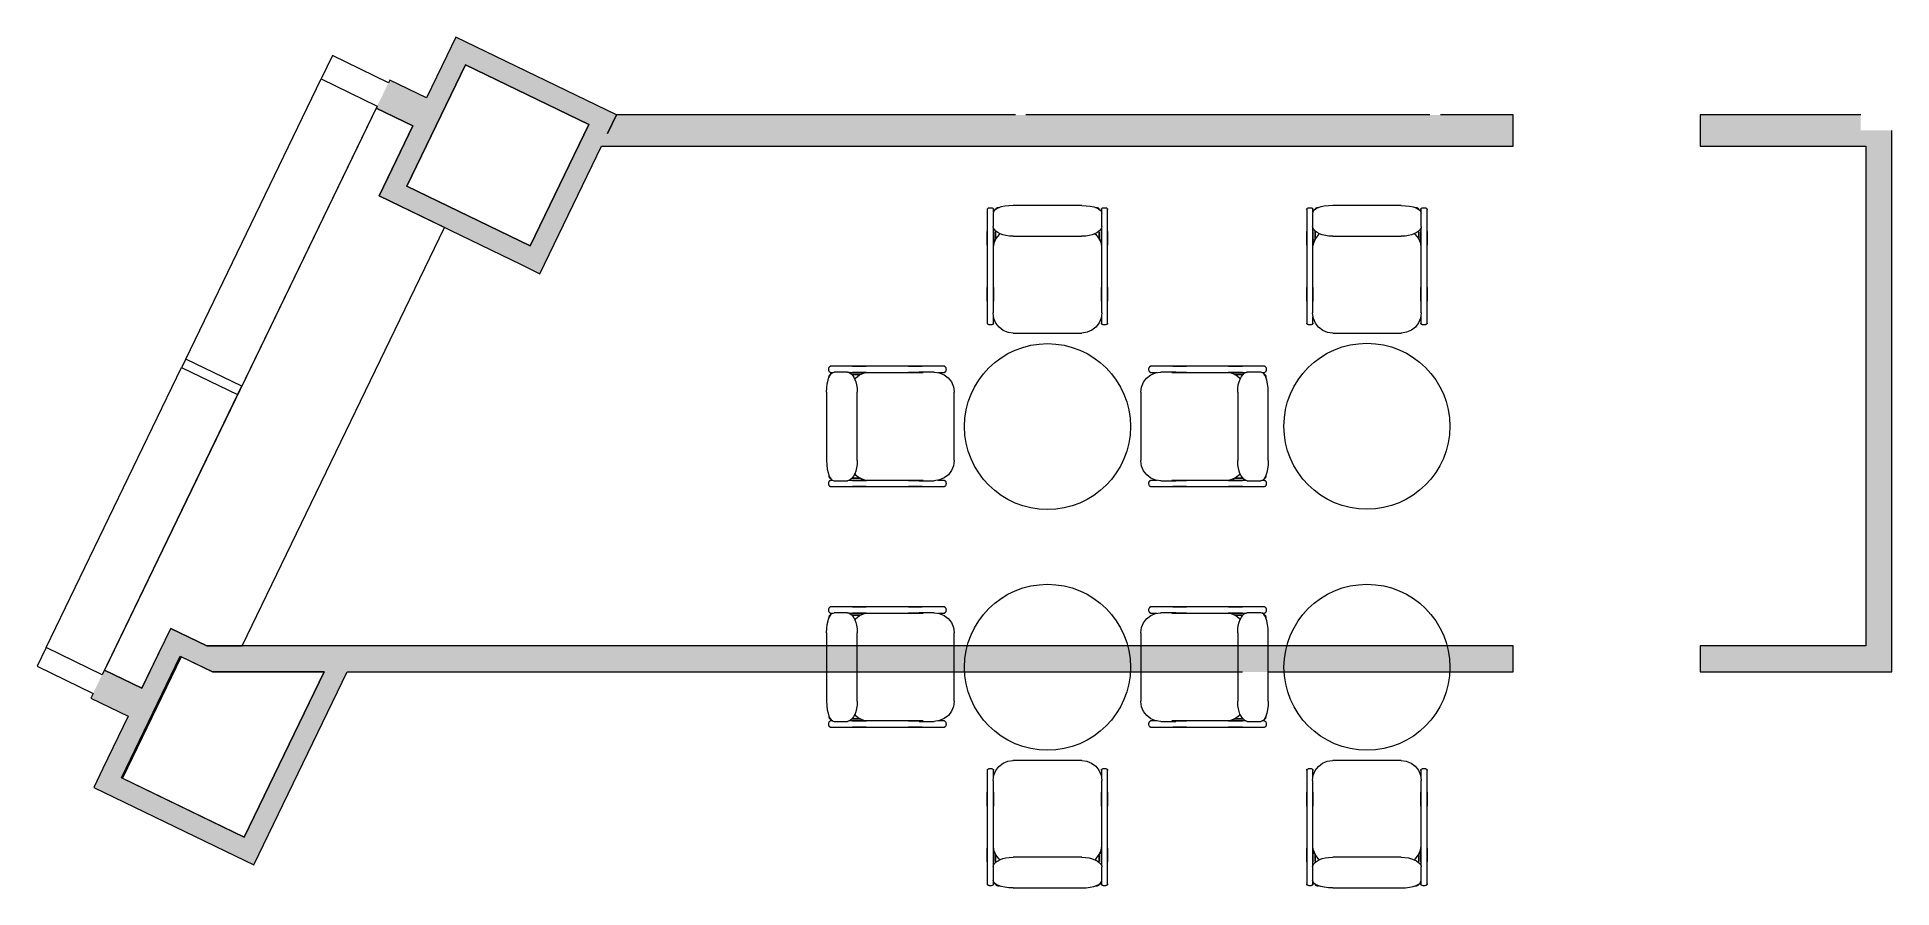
# Model space of a CAD drawing. Header units: millimetres. Extents: x 16031 to 24972, y 48736 to 52837.
import ezdxf

# ---------------------------------------------------------------- set-up
doc = ezdxf.new("R2010")
doc.units = ezdxf.units.MM
doc.layers.add('АР_Офисная мебель', color=250, linetype='Continuous', lineweight=9)
doc.layers.add('АР_Стены', color=7, linetype='Continuous', lineweight=9)
doc.layers.add('АР_Стены_Заливка', color=252, linetype='Continuous', lineweight=9, true_color=0x939598)

# ---------------------------------------------------------------- blocks, each defined once
blk = doc.blocks.new('Стены 6 - Стены 6-1418613-ОФ_Этаж31_Экспорт_0_АР')
at = {"layer": 'АР_Стены'}
for p, q in [((-27349.3, 14567.2), (-28659.7, 11858.7)), ((-27172.5, 14481.6), (-27349.3, 14567.2)), ((-27335.8, 14144.1), (-27172.5, 14481.6)), ((-27020.1, 13991.4), (-27335.8, 14144.1)), ((-27995.8, 11974.8), (-27020.1, 13991.4)), ((-28479.3, 11771.4), (-28340.2, 12058.8)), ((-28340.2, 12058.8), (-28166.5, 11974.8)), ((-28166.5, 11974.8), (-27995.8, 11974.8)), ((-28659.7, 11858.7), (-28479.3, 11771.4))]:
    blk.add_line(p, q, dxfattribs=at)
blk = doc.blocks.new('Стул_Офис_ИЗО_Черный')
at = {"layer": 'АР_Офисная мебель'}
for p, q in [((-290, 0), (-290, -107.1)), ((-289.8, -1.2), (-290, 0)), ((-260, 0), (-260.2, -1.2)), ((-260, -12.8), (-260, 0)), ((165, 17.8), (-165, 17.8)), ((260, 0), (260, -13.1)), ((290, -107.1), (290, 0)), ((-261.8, -18.5), (-261.8, -83.4)), ((-260, -107.1), (-260, -88.7)), ((260.2, -1.2), (260, 0)), ((260, -88.7), (260, -107.1)), ((261.8, -83.4), (261.8, -18.5)), ((290, 0), (289.8, -1.2)), ((-290, -173.3), (-290, -376.7)), ((-252, -149), (-260, -149)), ((-260, -376.7), (-260, -173.3)), ((-250, -103.6), (-250, -110.7)), ((-165, -129.9), (165, -129.9)), ((250, -110.7), (250, -103.7)), ((260, -149), (252.2, -149)), ((260, -173.3), (260, -376.7)), ((290, -376.7), (290, -173.3)), ((-290, -442.9), (-290, -550)), ((-261.8, -428), (-261.8, -500)), ((-260, -447.5), (-260, -442.9)), ((260, -442.9), (260, -447.6)), ((261.8, -500), (261.8, -427.7)), ((290, -550), (290, -442.9)), ((-260, -550), (-260, -518.2)), ((260, -517.8), (260, -550)), ((-290, -550), (-289.8, -548.8)), ((-260.2, -548.8), (-260, -550)), ((-165, -596.8), (165, -596.8)), ((260, -550), (260.2, -548.8)), ((289.8, -548.8), (290, -550))]:
    blk.add_line(p, q, dxfattribs=at)
at = {"layer": 'АР_Офисная мебель', "flags": 128}
for points in [[(-290, 0), (-289.7, 1.4), (-289, 2.8), (-287.8, 4.1), (-286.1, 5.2), (-284, 6.2), (-281.7, 7), (-279.1, 7.5), (-276.4, 7.7), (-273.6, 7.7), (-270.9, 7.5), (-268.3, 7), (-266, 6.2), (-263.9, 5.2), (-262.2, 4.1), (-261, 2.8), (-260.3, 1.4), (-260, 0)], [(-165, 17.8), (-185.9, 17), (-205.6, 14.6), (-222.8, 11), (-236.8, 6.4), (-247.3, 1.3), (-254.5, -3.9), (-259, -9.2), (-261.8, -18.5)], [(-233.6, 7.5), (-236.4, 7.5), (-239.1, 7.3), (-241.7, 6.8), (-244, 6), (-246.1, 5.1), (-247.8, 4), (-249, 2.7), (-249.7, 1.4), (-250, 0)], [(165, 17.8), (185.9, 17), (205.6, 14.6), (222.8, 11), (236.8, 6.4), (247.3, 1.3), (254.5, -3.9), (259, -9.2), (261.8, -18.5)], [(250, 0), (249.7, 1.4), (249, 2.7), (247.8, 4), (246.1, 5.1), (244, 6), (241.7, 6.8), (239.1, 7.3), (236.4, 7.5), (233.6, 7.5)], [(260, 0), (260.3, 1.4), (261, 2.8), (262.2, 4.1), (263.9, 5.2), (266, 6.2), (268.3, 7), (270.9, 7.5), (273.6, 7.7), (276.4, 7.7), (279.1, 7.5), (281.7, 7), (284, 6.2), (286.1, 5.2), (287.8, 4.1), (289, 2.8), (289.7, 1.4), (290, 0)], [(-165, -129.9), (-183.2, -129.1), (-200.4, -126.7), (-215.6, -123), (-228.5, -118.1), (-239.8, -111.9), (-249.4, -104.8), (-256, -98), (-259.9, -91.7), (-261.4, -87.2), (-261.8, -83.4)], [(261.8, -83.4), (260.9, -88.9), (258.3, -94.6), (253.6, -100.8), (246.7, -107.1), (237.5, -113.4), (226.8, -118.8), (215, -123.2), (201.1, -126.6), (185, -128.9), (165, -129.9)], [(-290, -173.3), (-290, -151), (-290, -131.1), (-290, -115.9), (-290, -107.1)], [(-290, -107.1), (-290, -115.9), (-290, -131.1), (-290, -151), (-290, -173.3)], [(-260, -107.1), (-260, -115.9), (-260, -131.1), (-260, -151), (-260, -173.3)], [(-260, -173.3), (-260, -151), (-260, -131.1), (-260, -115.9), (-260, -107.1)], [(-228.6, -117.8), (-233, -121.1), (-248.4, -140.9), (-258.2, -164), (-260, -176.4)], [(-250, -144.7), (-250, -132.5), (-250, -119.1), (-250, -110.7)], [(-250, -110.7), (-250, -119.1), (-250, -132.5), (-250, -144.7)], [(228.6, -117.8), (233, -121.1), (248.4, -140.9), (258.2, -164), (260, -176.4)], [(250, -110.7), (250, -119.1), (250, -132.5), (250, -144.5)], [(250, -144.5), (250, -132.5), (250, -119.1), (250, -110.7)], [(260, -107.1), (260, -115.9), (260, -131.1), (260, -151), (260, -173.3)], [(260, -173.3), (260, -151), (260, -131.1), (260, -115.9), (260, -107.1)], [(290, -173.3), (290, -151), (290, -131.1), (290, -115.9), (290, -107.1)], [(290, -107.1), (290, -115.9), (290, -131.1), (290, -151), (290, -173.3)], [(-290, -442.9), (-290, -434.1), (-290, -418.9), (-290, -399), (-290, -376.7)], [(-290, -376.7), (-290, -399), (-290, -418.9), (-290, -434.1), (-290, -442.9)], [(-260, -376.7), (-260, -399), (-260, -418.9), (-260, -434.1), (-260, -442.9)], [(-260, -442.9), (-260, -434.1), (-260, -418.9), (-260, -399), (-260, -376.7)], [(260, -376.7), (260, -399), (260, -418.9), (260, -434.1), (260, -442.9)], [(260, -442.9), (260, -434.1), (260, -418.9), (260, -399), (260, -376.7)], [(290, -442.9), (290, -434.1), (290, -418.9), (290, -399), (290, -376.7)], [(290, -376.7), (290, -399), (290, -418.9), (290, -434.1), (290, -442.9)], [(-165, -596.8), (-189.9, -593.5), (-213, -584), (-233, -568.9), (-248.4, -549.1), (-258.2, -526), (-261.8, -501.2), (-261.8, -500)], [(261.8, -500), (258.5, -524.9), (249, -548), (233.9, -568), (214.1, -583.4), (191, -593.2), (166.2, -596.8), (165, -596.8)], [(-260, -550), (-260.3, -551.4), (-261, -552.8), (-262.2, -554.1), (-263.9, -555.2), (-266, -556.2), (-268.3, -557), (-270.9, -557.5), (-273.6, -557.7), (-276.4, -557.7), (-279.1, -557.5), (-281.7, -557), (-284, -556.2), (-286.1, -555.2), (-287.8, -554.1), (-289, -552.8), (-289.7, -551.4), (-290, -550)], [(290, -550), (289.7, -551.4), (289, -552.8), (287.8, -554.1), (286.1, -555.2), (284, -556.2), (281.7, -557), (279.1, -557.5), (276.4, -557.7), (273.6, -557.7), (270.9, -557.5), (268.3, -557), (266, -556.2), (263.9, -555.2), (262.2, -554.1), (261, -552.8), (260.3, -551.4), (260, -550)]]:
    blk.add_lwpolyline(points, dxfattribs=at)
blk = doc.blocks.new('Стол_Округлый_1')
at = {"layer": 'АР_Офисная мебель'}
blk.add_circle((0.2, -0.9), 400, dxfattribs=at)

msp = doc.modelspace()

# ---------------------------------------------------------------- hatches: boundary and pattern name
at = {"layer": 'АР_Стены_Заливка'}
for points in [[(18781.1, 52372), (18824.6, 52462), (18049.7, 52837), (18006.1, 52747), (18752.1, 52386)], [(17812.8, 52117.8), (18096.1, 52703.4), (18006.1, 52747), (17722.8, 52161.4), (17731.1, 52157.4)], [(17842.5, 52408.9), (17907.9, 52543.9), (17730.6, 52628.5), (17665.7, 52494.4), (17812.8, 52423.3)], [(18454.2, 51696.4), (18781.1, 52372), (18691.1, 52415.6), (18364.2, 51740), (18407.8, 51718.9)], [(24847.4, 49902), (24972.4, 49902), (24972.4, 52387), (24847.4, 52387), (24847.4, 51903.2)], [(18364.2, 51740), (18407.8, 51830), (17722.8, 52161.4), (17679.2, 52071.4), (18026.8, 51903.2)], [(17088.7, 49777), (17106.8, 49777), (16674.8, 49986.1), (16631.2, 49896), (16877.2, 49777), (16997.7, 49777)], [(16437.9, 49266.9), (16721.3, 49852.5), (16631.2, 49896), (16347.9, 49310.5), (16396.9, 49286.8)], [(16470.4, 49563.7), (16535.8, 49698.7), (16355.3, 49786), (16290, 49650.9), (16437.9, 49579.4)], [(17075.8, 48847.2), (17525.6, 49777), (17414.5, 49777), (16985.7, 48890.8), (17029.3, 48869.7)], [(16985.7, 48890.8), (17029.3, 48980.8), (16347.9, 49310.5), (16304.4, 49220.4), (16799.7, 48980.8)]]:
    msp.add_hatch(color=256, dxfattribs=at).paths.add_polyline_path(points, flags=0)
h = msp.add_hatch(color=256, dxfattribs=at)
h.paths.add_polyline_path([(24847.4, 52312), (24847.4, 52387), (24822.4, 52387), (24822.4, 52462), (24047.4, 52462), (24047.4, 52312), (24822.4, 52312)], flags=0)
h.paths.add_polyline_path([(19601.5, 52312), (23147.4, 52312), (23147.4, 52462), (18824.6, 52462), (18752.1, 52312), (19435, 52312)], flags=0)
h = msp.add_hatch(color=256, dxfattribs=at)
h.paths.add_polyline_path([(24972.4, 49777), (24972.4, 49807.8), (24972.4, 49827), (24972.4, 49902), (24047.4, 49902), (24047.4, 49777), (24847.4, 49777)])
h.paths.add_polyline_path([(23147.4, 49777), (23147.4, 49902), (16848.5, 49902), (17106.8, 49777), (22114.3, 49777)])

# ---------------------------------------------------------------- linework, layer by layer
at = {"layer": 'АР_Стены'}
for p, q in [((18049.7, 52837), (18006.1, 52747)), ((18824.6, 52462), (18049.7, 52837)), ((17455, 52747.7), (17400.6, 52635.2)), ((17725.1, 52617.1), (17455, 52747.7)), ((17812.8, 52117.8), (18096.1, 52703.4)), ((18006.1, 52747), (17907.9, 52543.9)), ((18096.1, 52703.4), (18691.1, 52415.6)), ((17400.6, 52635.2), (17670.6, 52504.6)), ((17731.1, 52629.4), (17725.1, 52617.1)), ((17907.9, 52543.9), (17731.1, 52629.4)), ((17670.6, 52504.6), (17665.7, 52494.4)), ((17665.7, 52494.4), (17842.5, 52408.9)), ((17842.5, 52408.9), (17722.8, 52161.4)), ((18691.1, 52415.6), (18407.8, 51830)), ((18824.6, 52462), (18781.1, 52372)), ((18781.1, 52372), (18824.6, 52462)), ((20747.2, 52462), (18824.6, 52462)), ((22745.6, 52462), (20797.2, 52462)), ((23147.4, 52462), (22795.6, 52462)), ((23147.4, 52312), (23147.4, 52462)), ((24822.4, 52462), (24047.4, 52462)), ((24047.4, 52462), (24047.4, 52312)), ((18454.2, 51696.4), (18752.1, 52312)), ((18752.1, 52312), (23147.4, 52312)), ((24047.4, 52312), (24847.4, 52312)), ((24847.4, 52312), (24847.4, 49902)), ((24972.4, 49902), (24972.4, 52387)), ((17722.8, 52161.4), (17679.2, 52071.4)), ((17679.2, 52071.4), (18364.2, 51740)), ((18407.8, 51830), (17812.8, 52117.8)), ((18364.2, 51740), (18454.2, 51696.4)), ((16747.3, 51285), (16727.7, 51244.4)), ((16727.7, 51244.4), (16997.7, 51113.7)), ((17017.4, 51154.3), (16747.3, 51285)), ((16997.7, 51113.7), (17017.4, 51154.3)), ((16674.8, 49986.1), (16631.2, 49896)), ((16848.5, 49902), (16674.8, 49986.1)), ((16074.4, 49894.1), (16030.8, 49804.1)), ((16344.4, 49763.5), (16074.4, 49894.1)), ((16631.2, 49896), (16535.8, 49698.7)), ((23147.4, 49902), (16848.5, 49902)), ((23147.4, 49777), (23147.4, 49902)), ((24847.4, 49902), (24047.4, 49902)), ((24047.4, 49902), (24047.4, 49777)), ((24972.4, 49777), (24972.4, 49902)), ((16437.9, 49266.9), (16721.3, 49852.5)), ((16721.3, 49852.5), (16877.2, 49777)), ((16030.8, 49804.1), (16300.9, 49673.4)), ((16355.3, 49786), (16344.4, 49763.5)), ((16535.8, 49698.7), (16355.3, 49786)), ((16877.2, 49777), (17106.8, 49777)), ((17414.5, 49777), (17029.3, 48980.8)), ((17075.8, 48847.2), (17525.6, 49777)), ((17106.8, 49777), (17414.5, 49777)), ((17525.6, 49777), (21842, 49777)), ((21967, 49777), (23147.4, 49777)), ((24047.4, 49777), (24972.4, 49777)), ((16300.9, 49673.4), (16290, 49650.9)), ((16290, 49650.9), (16470.4, 49563.7)), ((16470.4, 49563.7), (16347.9, 49310.5)), ((16347.9, 49310.5), (16304.4, 49220.4)), ((16304.4, 49220.4), (16985.7, 48890.8)), ((17029.3, 48980.8), (16437.9, 49266.9)), ((16985.7, 48890.8), (17075.8, 48847.2))]:
    msp.add_line(p, q, dxfattribs=at)
at = {"layer": 'АР_Стены_Заливка'}
for p, q in [((17725.1, 52617.1), (17455, 52747.7)), ((18096.1, 52703.4), (17812.8, 52117.8)), ((18691.1, 52415.6), (18096.1, 52703.4)), ((16747.3, 51285), (17400.6, 52635.2)), ((17400.6, 52635.2), (17670.6, 52504.6)), ((17670.6, 52504.6), (17017.4, 51154.3)), ((18407.8, 51830), (18691.1, 52415.6)), ((17812.8, 52117.8), (18407.8, 51830)), ((16074.4, 49894.1), (16727.7, 51244.4)), ((16727.7, 51244.4), (16997.7, 51113.7)), ((17017.4, 51154.3), (16747.3, 51285)), ((16997.7, 51113.7), (16344.4, 49763.5)), ((16344.4, 49763.5), (16074.4, 49894.1)), ((16725.8, 49850.3), (16442.4, 49264.7)), ((16877.2, 49777), (16725.8, 49850.3)), ((16030.8, 49804.1), (16300.9, 49673.4)), ((17414.5, 49777), (16877.2, 49777)), ((17029.3, 48980.8), (17414.5, 49777)), ((16442.4, 49264.7), (17029.3, 48980.8))]:
    msp.add_line(p, q, dxfattribs=at)

# ---------------------------------------------------------------- block references
at = {"layer": 'АР_Офисная мебель'}
for name, p in [('Стул_Офис_ИЗО_Черный', (20901.6, 52007)), ('Стул_Офис_ИЗО_Черный', (22441.6, 52007)), ('Стол_Округлый_1', (20901.6, 50960.3)), ('Стол_Округлый_1', (20901.6, 49800.3)), ('Стол_Округлый_1', (22441.6, 49800.3))]:
    msp.add_blockref(name, p, dxfattribs=at)
for name, p, rotation in [('Стол_Округлый_1', (22441.6, 50960.3), 180), ('Стул_Офис_ИЗО_Черный', (19854.8, 50960.3), 90.00000000000088), ('Стул_Офис_ИЗО_Черный', (21948.4, 50960.3), 270.0000000000009), ('Стул_Офис_ИЗО_Черный', (19854.8, 49800.3), 90.00000000000088), ('Стул_Офис_ИЗО_Черный', (21948.4, 49800.3), 270.0000000000009), ('Стул_Офис_ИЗО_Черный', (20901.6, 48753.5), 180), ('Стул_Офис_ИЗО_Черный', (22441.6, 48753.5), 180)]:
    msp.add_blockref(name, p, dxfattribs=dict(at, rotation=rotation))
at = {"layer": 'АР_Стены'}
msp.add_blockref('Стены 6 - Стены 6-1418613-ОФ_Этаж31_Экспорт_0_АР', (45015, 37927.2), dxfattribs=at)

doc.saveas('drawing.dxf')
